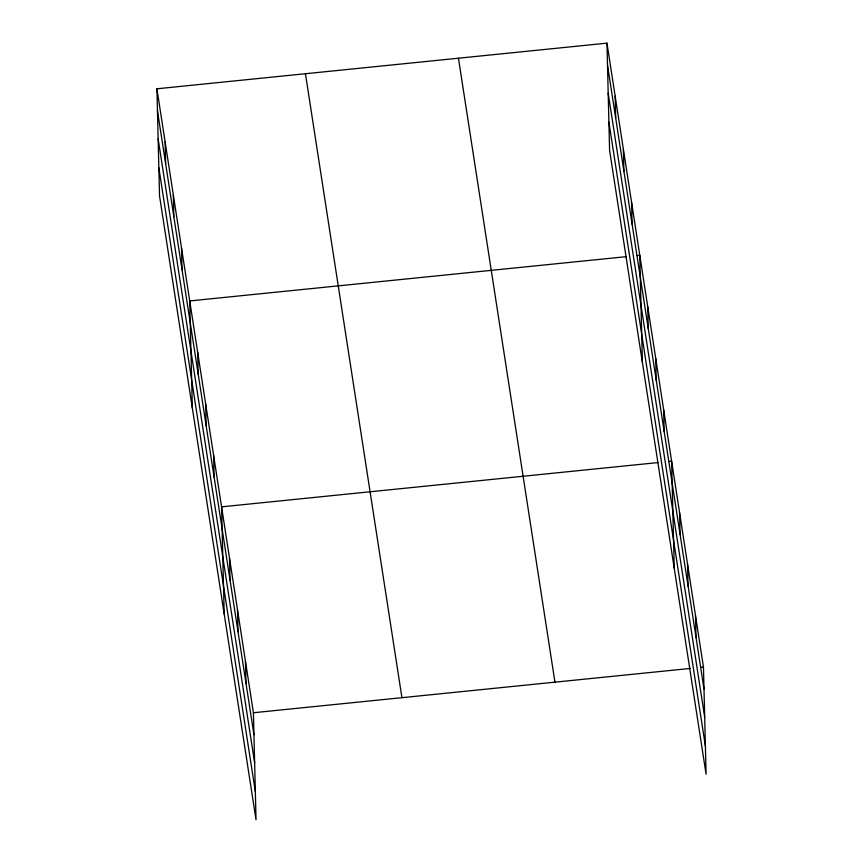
<?xml version="1.0" encoding="UTF-8"?>
<svg xmlns="http://www.w3.org/2000/svg" width="863" height="863" viewBox="0 0 863 863"><rect width="100%" height="100%" fill="white"/><g stroke="black" fill="none" stroke-linecap="round" stroke-linejoin="round"><path stroke-width="1.29" d="M156.915 88.792L253.42 712.741L256.031 819.85L159.536 195.901L156.915 88.792L606.969 43.15L703.464 667.099L706.085 774.208L609.58 150.259L606.969 43.15M626.516 256.635L189.731 300.939L192.341 408.048M637.121 255.567L639.774 255.297L642.396 362.395M658.361 462.536L221.575 506.84L224.186 613.949M668.965 461.468L671.619 461.198L674.24 568.296M253.42 712.741L690.206 668.447M700.81 667.369L703.464 667.099M607.498 65.113L704.003 689.062M608.188 93.215L704.693 717.153M608.9 122.158L705.395 746.107M458.447 58.209L554.952 682.158M305.437 73.733L401.931 697.682M157.454 110.755L253.949 734.704M158.145 138.857L254.639 762.806M158.846 167.8L255.351 791.749M695.502 615.621L696.042 637.584M687.541 564.143L688.081 586.106M679.58 512.676L680.12 534.629M663.658 409.72L664.197 431.683M655.697 358.242L656.236 380.205M647.735 306.764L648.275 328.727M631.576 202.255L632.115 224.218M623.366 149.223L623.906 171.187M615.168 96.181L615.707 118.145M245.459 661.274L245.987 683.226M237.498 609.796L238.026 631.759M229.536 558.318L230.065 580.281M213.614 455.362L214.143 477.325M205.653 403.895L206.181 425.858M197.692 352.417L198.22 374.38M181.521 247.908L182.061 269.871M173.323 194.865L173.862 216.829M165.124 141.834L165.653 163.797"/></g></svg>
